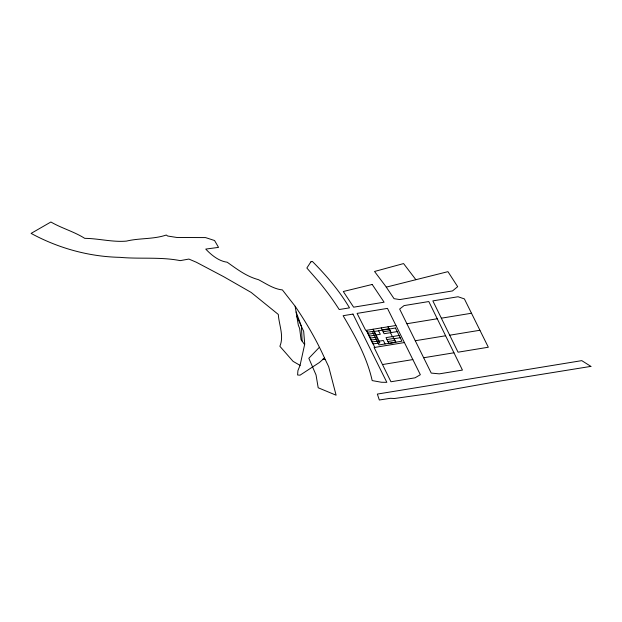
<?xml version="1.0" encoding="UTF-8"?>
<svg xmlns="http://www.w3.org/2000/svg" width="622" height="622" viewBox="0 0 622 622"><rect width="100%" height="100%" fill="white"/><g stroke="black" fill="none" stroke-linecap="round" stroke-linejoin="round"><path stroke-width="0.93" d="M300.061 365.363L304.726 344.106L303.684 331.37L296.873 316.528L295.139 306.242L282.38 289.906C273.602 289.036 266.037 283.601 258.371 279.628C246.514 276.495 237.005 269.171 227.193 262.212C218.788 261.154 211.441 255.113 205.75 249.088L218.54 247.385L214.567 240.52L205.54 237.588L176.943 237.487L167.707 236.033L166.276 235.03C153.455 239.416 139.623 237.931 126.421 241.111C112.434 242.316 98.649 238.475 84.732 238.343C74.026 231.563 61.765 228.336 50.895 222L31.1 233.398C58.336 248.201 88.938 256.692 119.96 257.345C140.074 259.195 160.243 256.715 180.232 260.634L188.878 259.063L196.295 262.22L223.733 276.712L251.148 292.426L278.306 314.444C278.983 324.847 284.2 336.09 279.877 346.283L293.079 361.366L300.061 365.363L297.922 370.611L297.588 374.988L300.053 375.175L319.335 362.556L324.521 357.992C316.365 339.853 306.343 322.67 295.139 306.242M319.327 347.348L308.831 358.28L316.038 374.942L318.192 387.763L336.105 395.203L328.68 366.661L324.521 357.992M386.293 287.131L447.957 271.658L457.675 286.688L452.489 290.933L399.775 299.571L394.053 298.677L385.757 286.369L374.537 271.472L403.569 263.572L415.893 279.706M395.934 325.485L365.728 330.43L357.09 313.402L387.467 308.38L420.348 374.708L415.061 377.818L390.95 381.768L374.117 347.511L404.401 342.551M406.889 323.735L431.225 373.076L439.287 373.861L462.441 370.074L428.807 301.546L404.067 305.596L399.643 309.056L406.889 323.735L437.258 318.759M441.348 318.184L471.499 313.239M367.361 332.272L374.102 331.161M382.196 329.839L388.937 328.735M368.317 334.216L375.058 333.112M383.152 331.783L389.893 330.679M369.274 336.16L380.299 334.255L378.596 330.787M397.201 331.588L384.108 333.734L381.239 327.895M370.23 338.111L376.979 337.007M371.186 340.055L377.935 338.951M399.114 335.476L386.021 337.622L388.898 343.461L395.639 342.357L392.77 336.518M372.143 341.999L378.891 340.895M386.977 339.573L393.726 338.469M377.297 341.478L383.362 340.483L385.065 343.95M400.218 337.723L394.154 338.71L395.856 342.186M387.941 341.517L394.682 340.413M415.278 340.732L445.601 335.763M449.706 335.211L479.92 330.259L488.324 347.231L458.041 352.192L432.85 300.885L458.056 296.748L464.401 298.918L479.92 330.259M382.507 364.554L412.837 359.578M423.66 357.751L453.951 352.791M322.888 359.096L325.22 359.438M304.586 344.549L301.064 339.659L299.625 328.354L298.35 325.314L296.873 316.528M389.388 329.015L391.09 332.482M387.98 326.783L390.857 332.622M390.46 332.692L392.373 336.588M373.146 329.217L379.848 342.846L373.107 343.95L366.405 330.321L374.794 347.403M296.111 311.987L301.452 326.511L302.074 341.058M310.883 261.854L306.848 268.02L319.102 282.007A552.6 319.039 0 0 1 336.012 304.656L339.223 309.531L349.517 307.851C339.332 290.723 326.356 275.46 312.322 261.388L310.883 261.854M372.197 284.464L343.297 291.508L353.63 307.182L384.108 302.199L372.197 284.464M590.9 366.389L498.556 381.286L429.74 393.539L394.457 398.5L390.391 398.298L379.319 400L377.352 394.084L581.772 360.636L590.9 366.389M352.985 314.079L343.119 315.704C355.17 336.144 366.972 357.222 372.181 380.594L381.449 382.258L386.837 382.343L352.985 314.079M395.452 328.019L372.531 331.775L379 344.946L401.921 341.19L395.452 328.019"/></g></svg>
